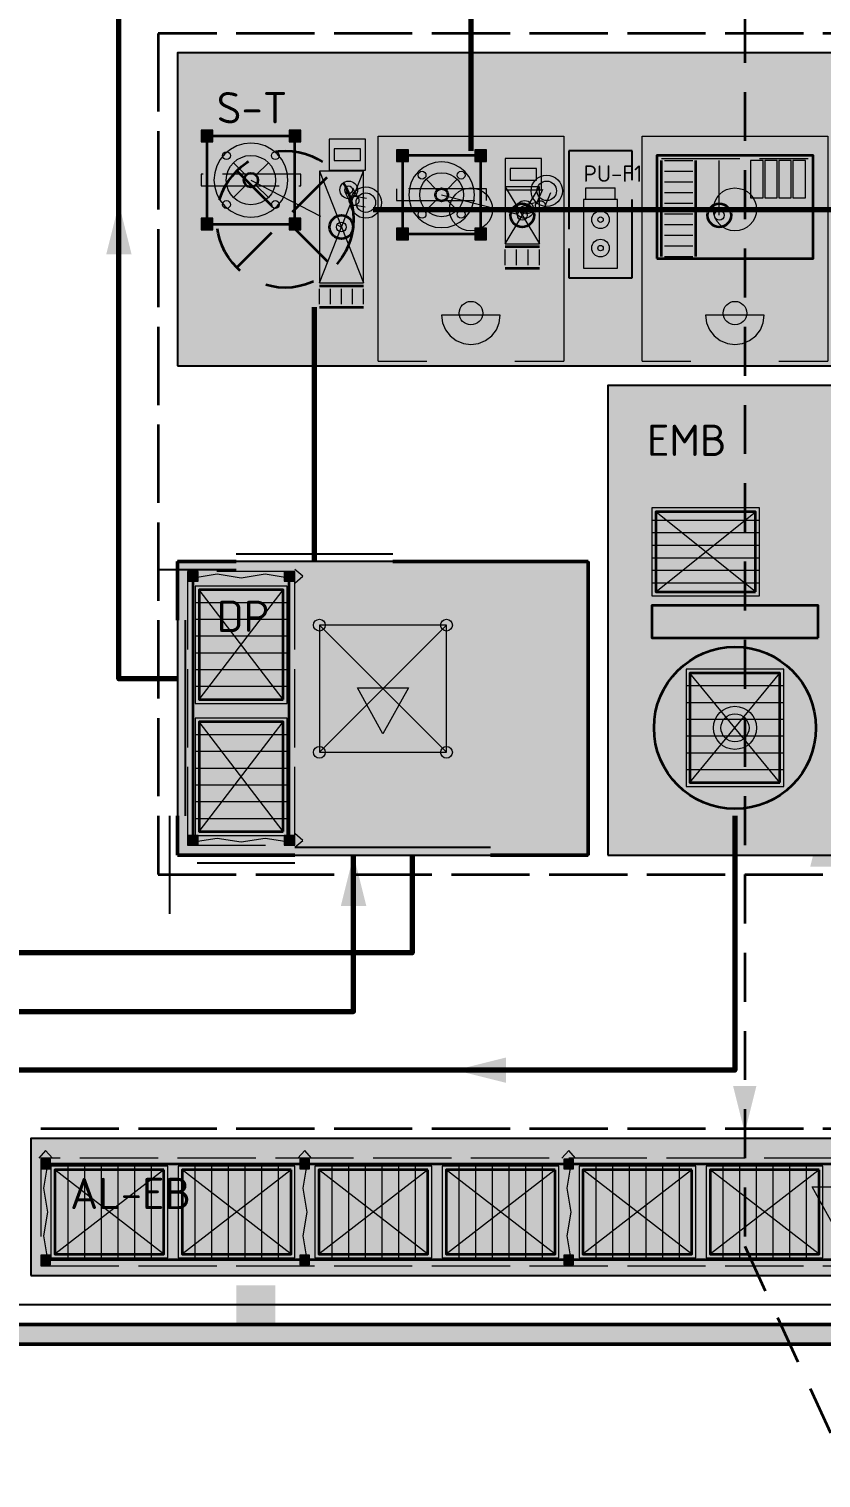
# Model space of a CAD drawing. Header units: millimetres. Extents: x 0 to 1189, y 0 to 841.
# Drawn here: x 503.4 to 543.9, y 473.2 to 547.2 of the extents above; entities that cross this region are included whole.
import ezdxf
from ezdxf.enums import TextEntityAlignment as Align

# ---------------------------------------------------------------- set-up
doc = ezdxf.new("R2010")
doc.units = ezdxf.units.MM
doc.linetypes.add('FLUJO-TRAZOS', pattern=[4, 2.5, -1.5])
doc.linetypes.add('IRAM-E-TRAZOS', pattern=[5, 4, -1])
for name, color, linetype, lineweight in [('A-ABERTURA', 7, 'CONTINUOUS', 25), ('A-COLUMNA', 7, 'CONTINUOUS', 50), ('A-EQUIPO-FINO', 8, 'CONTINUOUS', 13), ('A-EQUIPO-OCULTO', 8, 'IRAM-E-TRAZOS', 13), ('A-EQUIPO-RELLENO', 9, 'CONTINUOUS', 13), ('A-EXTERIOR', 8, 'CONTINUOUS', 25), ('A-MURO', 7, 'CONTINUOUS', 50), ('A-OPERARIO', 6, 'CONTINUOUS', 18), ('A-RELLENO', 9, 'CONTINUOUS', 13), ('A-SECTOR', 1, 'CONTINUOUS', 25), ('A-SECTOR-TXT', 1, 'CONTINUOUS', 25), ('A-SEGURIDAD', 1, 'IRAM-E-TRAZOS', 18), ('A-TABIQUE', 7, 'CONTINUOUS', 50), ('A-TEXTO', 7, 'CONTINUOUS', 18), ('F-EFL-GAS', 4, 'FLUJO-TRAZOS', 35), ('F-EFL-LIQ', 34, 'FLUJO-TRAZOS', 35), ('F-MP', 5, 'CONTINUOUS', 70), ('F-PT', 3, 'CONTINUOUS', 70), ('F-SE', 30, 'CONTINUOUS', 70)]:
    doc.layers.add(name, color=color, linetype=linetype, lineweight=lineweight)
for name, color, linetype, lineweight, true_color in [('A-AREA-TRABAJO', 30, 'CONTINUOUS', 13, 0xeb963c), ('A-EQUIPO', 30, 'CONTINUOUS', 35, 0xe67800), ('A-MOBILIARIO', 8, 'CONTINUOUS', 18, 0x50505a), ('A-PASILLO', 2, 'IRAM-E-TRAZOS', 35, 0xd7a500), ('A-PULMON', 6, 'IRAM-E-TRAZOS', 25, 0xdc00c8)]:
    doc.layers.add(name, color=color, linetype=linetype, lineweight=lineweight, true_color=true_color)
doc.styles.add('ISO3098', font='isocpeur.ttf')

msp = doc.modelspace()

# ---------------------------------------------------------------- hatches: boundary and pattern name
at = {"layer": 'A-COLUMNA', "true_color": 0x000000}
h = msp.add_hatch(color=7, dxfattribs=at)
h.dxf.hatch_style = 1
h.paths.add_polyline_path([(514, 481), (516, 481), (516, 483), (514, 483)])
at = {"layer": 'A-EQUIPO-RELLENO', "true_color": 0x969ba0}
h = msp.add_hatch(color=7, dxfattribs=at)
h.dxf.hatch_style = 1
h.paths.add_polyline_path([(512.2, 541.45), (512.8, 541.45), (512.8, 542.05), (512.2, 542.05)])
at = {"layer": 'A-EQUIPO-RELLENO', "true_color": 0xfaeec8}
h = msp.add_hatch(color=7, dxfattribs=at)
h.dxf.hatch_style = 1
h.paths.add_polyline_path([(512.5, 537.25), (517, 537.25), (517, 541.75), (512.5, 541.75)])
at = {"layer": 'A-EQUIPO-RELLENO', "true_color": 0x969ba0}
h = msp.add_hatch(color=7, dxfattribs=at)
h.dxf.hatch_style = 1
h.paths.add_polyline_path([(516.7, 541.45), (517.3, 541.45), (517.3, 542.05), (516.7, 542.05)])
at = {"layer": 'A-EQUIPO-RELLENO', "true_color": 0xcdd0d4}
h = msp.add_hatch(color=7, dxfattribs=at)
h.dxf.hatch_style = 1
h.paths.add_polyline_path([(518.75, 540), (520.6, 540), (520.6, 541.6), (518.75, 541.6)])
at = {"layer": 'A-EQUIPO-RELLENO', "true_color": 0x969ba0}
h = msp.add_hatch(color=7, dxfattribs=at)
h.dxf.hatch_style = 1
h.paths.add_polyline_path([(522.2, 540.45), (522.8, 540.45), (522.8, 541.05), (522.2, 541.05)])
at = {"layer": 'A-EQUIPO-RELLENO', "true_color": 0xfaeec8}
h = msp.add_hatch(color=7, dxfattribs=at)
h.dxf.hatch_style = 1
h.paths.add_polyline_path([(522.5, 536.75), (526.5, 536.75), (526.5, 540.75), (522.5, 540.75)])
at = {"layer": 'A-EQUIPO-RELLENO', "true_color": 0x969ba0}
h = msp.add_hatch(color=7, dxfattribs=at)
h.dxf.hatch_style = 1
h.paths.add_polyline_path([(526.2, 540.45), (526.8, 540.45), (526.8, 541.05), (526.2, 541.05)])
at = {"layer": 'A-EQUIPO-RELLENO', "true_color": 0xeedec0}
h = msp.add_hatch(color=7, dxfattribs=at)
h.dxf.hatch_style = 1
h.paths.add_polyline_path([(535.5, 535.5), (543.5, 535.5), (543.5, 540.75), (535.5, 540.75)])
at = {"layer": 'A-EQUIPO-RELLENO', "true_color": 0xcdd0d4}
h = msp.add_hatch(color=7, dxfattribs=at)
h.dxf.hatch_style = 1
h.paths.add_polyline_path([(527.75, 539), (529.6, 539), (529.6, 540.6), (527.75, 540.6)])
at = {"layer": 'A-EQUIPO-RELLENO', "true_color": 0xeeeeee}
h = msp.add_hatch(color=7, dxfattribs=at)
h.dxf.hatch_style = 1
h.paths.add_polyline_path([(535.75, 535.6), (537.5, 535.6), (537.5, 540.5), (535.75, 540.5)])
h = msp.add_hatch(color=7, dxfattribs=at)
h.dxf.hatch_style = 1
h.paths.add_polyline_path([(518.25, 534.25), (520.5, 534.25), (520.5, 539.95), (518.25, 539.95)])
h = msp.add_hatch(color=7, dxfattribs=at)
h.dxf.hatch_style = 1
h.paths.add_polyline_path([(527.75, 536.25), (529.5, 536.25), (529.5, 539.15), (527.75, 539.15)])
at = {"layer": 'A-EQUIPO-RELLENO', "true_color": 0xfaf0fa}
h = msp.add_hatch(color=7, dxfattribs=at)
h.dxf.hatch_style = 1
h.paths.add_polyline_path([(531.75, 535), (533.5, 535), (533.5, 538.5), (531.75, 538.5)])
at = {"layer": 'A-EQUIPO-RELLENO', "true_color": 0x969ba0}
h = msp.add_hatch(color=7, dxfattribs=at)
h.dxf.hatch_style = 1
h.paths.add_polyline_path([(512.2, 536.95), (512.8, 536.95), (512.8, 537.55), (512.2, 537.55)])
h = msp.add_hatch(color=7, dxfattribs=at)
h.dxf.hatch_style = 1
h.paths.add_polyline_path([(516.7, 536.95), (517.3, 536.95), (517.3, 537.55), (516.7, 537.55)])
h = msp.add_hatch(color=7, dxfattribs=at)
h.dxf.hatch_style = 1
h.paths.add_polyline_path([(522.2, 536.45), (522.8, 536.45), (522.8, 537.05), (522.2, 537.05)])
h = msp.add_hatch(color=7, dxfattribs=at)
h.dxf.hatch_style = 1
h.paths.add_polyline_path([(526.2, 536.45), (526.8, 536.45), (526.8, 537.05), (526.2, 537.05)])
at = {"layer": 'A-EQUIPO-RELLENO', "true_color": 0xeeeeee}
h = msp.add_hatch(color=7, dxfattribs=at)
h.dxf.hatch_style = 1
h.paths.add_polyline_path([(527.75, 535), (529.5, 535), (529.5, 536.1), (527.75, 536.1)])
h = msp.add_hatch(color=7, dxfattribs=at)
h.dxf.hatch_style = 1
h.paths.add_polyline_path([(518.25, 533), (520.5, 533), (520.5, 534.1), (518.25, 534.1)])
at = {"layer": 'A-EQUIPO-RELLENO', "true_color": 0xfae1f5}
h = msp.add_hatch(color=7, dxfattribs=at)
h.dxf.hatch_style = 1
h.paths.add_polyline_path([(524.5, 532.6), (524.551, 532.212), (524.701, 531.85), (524.939, 531.539), (525.25, 531.301), (525.612, 531.151), (526, 531.1), (526.388, 531.151), (526.75, 531.301), (527.061, 531.539), (527.299, 531.85), (527.449, 532.212), (527.5, 532.6), (524.5, 532.6)])
at = {"layer": 'A-EQUIPO-RELLENO', "true_color": 0xffffff}
h = msp.add_hatch(color=7, dxfattribs=at)
h.dxf.hatch_style = 1
h.paths.add_polyline_path([(526.6, 532.7), (526.58, 532.855), (526.52, 533), (526.424, 533.124), (526.3, 533.22), (526.155, 533.28), (526, 533.3), (525.845, 533.28), (525.7, 533.22), (525.576, 533.124), (525.48, 533), (525.42, 532.855), (525.4, 532.7), (525.42, 532.545), (525.48, 532.4), (525.576, 532.276), (525.7, 532.18), (525.845, 532.12), (526, 532.1), (526.155, 532.12), (526.3, 532.18), (526.424, 532.276), (526.52, 532.4), (526.58, 532.545)])
at = {"layer": 'A-EQUIPO-RELLENO', "true_color": 0xfae1f5}
h = msp.add_hatch(color=7, dxfattribs=at)
h.dxf.hatch_style = 1
h.paths.add_polyline_path([(538, 532.6), (538.051, 532.212), (538.201, 531.85), (538.439, 531.539), (538.75, 531.301), (539.112, 531.151), (539.5, 531.1), (539.888, 531.151), (540.25, 531.301), (540.561, 531.539), (540.799, 531.85), (540.949, 532.212), (541, 532.6), (538, 532.6)])
at = {"layer": 'A-EQUIPO-RELLENO', "true_color": 0xffffff}
h = msp.add_hatch(color=7, dxfattribs=at)
h.dxf.hatch_style = 1
h.paths.add_polyline_path([(540.1, 532.7), (540.08, 532.855), (540.02, 533), (539.924, 533.124), (539.8, 533.22), (539.655, 533.28), (539.5, 533.3), (539.345, 533.28), (539.2, 533.22), (539.076, 533.124), (538.98, 533), (538.92, 532.855), (538.9, 532.7), (538.92, 532.545), (538.98, 532.4), (539.076, 532.276), (539.2, 532.18), (539.345, 532.12), (539.5, 532.1), (539.655, 532.12), (539.8, 532.18), (539.924, 532.276), (540.02, 532.4), (540.08, 532.545)])
at = {"layer": 'A-EQUIPO-RELLENO', "true_color": 0xeedec0}
h = msp.add_hatch(color=7, dxfattribs=at)
h.dxf.hatch_style = 1
h.paths.add_polyline_path([(540.75, 518.25), (540.75, 522.75), (535.25, 522.75), (535.25, 518.25)])
at = {"layer": 'A-EQUIPO-RELLENO', "true_color": 0x969ba0}
h = msp.add_hatch(color=7, dxfattribs=at)
h.dxf.hatch_style = 1
h.paths.add_polyline_path([(512.05, 519), (512.05, 519.5), (511.55, 519.5), (511.55, 519)])
h = msp.add_hatch(color=7, dxfattribs=at)
h.dxf.hatch_style = 1
h.paths.add_polyline_path([(516.95, 519), (516.95, 519.5), (516.45, 519.5), (516.45, 519)])
at = {"layer": 'A-EQUIPO-RELLENO', "true_color": 0xeedec0}
h = msp.add_hatch(color=7, dxfattribs=at)
h.dxf.hatch_style = 1
h.paths.add_polyline_path([(516.6, 512.75), (516.6, 518.75), (511.9, 518.75), (511.9, 512.75)])
at = {"layer": 'A-EQUIPO-RELLENO', "true_color": 0xcdd0d4}
h = msp.add_hatch(color=7, dxfattribs=at)
h.dxf.hatch_style = 1
h.paths.add_polyline_path([(543.75, 516.1), (543.75, 517.75), (535.25, 517.75), (535.25, 516.1)])
at = {"layer": 'A-EQUIPO-RELLENO', "true_color": 0xfaeec8}
h = msp.add_hatch(color=7, dxfattribs=at)
h.dxf.hatch_style = 1
h.paths.add_polyline_path([(518.25, 510.25), (524.75, 510.25), (524.75, 516.75), (518.25, 516.75)])
at = {"layer": 'A-EQUIPO-RELLENO', "true_color": 0xeeeeee}
h = msp.add_hatch(color=7, dxfattribs=at)
h.dxf.hatch_style = 1
h.paths.add_polyline_path([(539.5, 515.64), (538.428, 515.499), (537.43, 515.085), (536.573, 514.427), (535.915, 513.57), (535.501, 512.572), (535.36, 511.5), (535.501, 510.428), (535.915, 509.43), (536.573, 508.573), (537.43, 507.915), (538.428, 507.501), (539.5, 507.36), (540.572, 507.501), (541.57, 507.915), (542.427, 508.573), (543.085, 509.43), (543.499, 510.428), (543.64, 511.5), (543.499, 512.572), (543.085, 513.57), (542.427, 514.427), (541.57, 515.085), (540.572, 515.499)])
at = {"layer": 'A-EQUIPO-RELLENO', "true_color": 0xeedec0}
h = msp.add_hatch(color=7, dxfattribs=at)
h.dxf.hatch_style = 1
h.paths.add_polyline_path([(542, 508.5), (542, 514.5), (537, 514.5), (537, 508.5)])
h = msp.add_hatch(color=7, dxfattribs=at)
h.dxf.hatch_style = 1
h.paths.add_polyline_path([(516.6, 506), (516.6, 512), (511.9, 512), (511.9, 506)])
at = {"layer": 'A-EQUIPO-RELLENO', "true_color": 0x969ba0}
h = msp.add_hatch(color=7, dxfattribs=at)
h.dxf.hatch_style = 1
h.paths.add_polyline_path([(512.05, 505.5), (512.05, 506), (511.55, 506), (511.55, 505.5)])
h = msp.add_hatch(color=7, dxfattribs=at)
h.dxf.hatch_style = 1
h.paths.add_polyline_path([(516.95, 505.5), (516.95, 506), (516.45, 506), (516.45, 505.5)])
h = msp.add_hatch(color=7, dxfattribs=at)
h.dxf.hatch_style = 1
h.paths.add_polyline_path([(504.5, 489.45), (504, 489.45), (504, 488.95), (504.5, 488.95)])
at = {"layer": 'A-EQUIPO-RELLENO', "true_color": 0xeedec0}
h = msp.add_hatch(color=7, dxfattribs=at)
h.dxf.hatch_style = 1
h.paths.add_polyline_path([(510.5, 489.1), (504.525, 489.1), (504.525, 484.4), (510.5, 484.4)])
h = msp.add_hatch(color=7, dxfattribs=at)
h.dxf.hatch_style = 1
h.paths.add_polyline_path([(517, 489.1), (511.025, 489.1), (511.025, 484.4), (517, 484.4)])
at = {"layer": 'A-EQUIPO-RELLENO', "true_color": 0x969ba0}
h = msp.add_hatch(color=7, dxfattribs=at)
h.dxf.hatch_style = 1
h.paths.add_polyline_path([(517.75, 489.45), (517.25, 489.45), (517.25, 488.95), (517.75, 488.95)])
at = {"layer": 'A-EQUIPO-RELLENO', "true_color": 0xeedec0}
h = msp.add_hatch(color=7, dxfattribs=at)
h.dxf.hatch_style = 1
h.paths.add_polyline_path([(524, 489.1), (518.025, 489.1), (518.025, 484.4), (524, 484.4)])
h = msp.add_hatch(color=7, dxfattribs=at)
h.dxf.hatch_style = 1
h.paths.add_polyline_path([(530.5, 489.1), (524.525, 489.1), (524.525, 484.4), (530.5, 484.4)])
at = {"layer": 'A-EQUIPO-RELLENO', "true_color": 0x969ba0}
h = msp.add_hatch(color=7, dxfattribs=at)
h.dxf.hatch_style = 1
h.paths.add_polyline_path([(531.25, 489.45), (530.75, 489.45), (530.75, 488.95), (531.25, 488.95)])
at = {"layer": 'A-EQUIPO-RELLENO', "true_color": 0xeedec0}
h = msp.add_hatch(color=7, dxfattribs=at)
h.dxf.hatch_style = 1
h.paths.add_polyline_path([(537.5, 489.1), (531.525, 489.1), (531.525, 484.4), (537.5, 484.4)])
h = msp.add_hatch(color=7, dxfattribs=at)
h.dxf.hatch_style = 1
h.paths.add_polyline_path([(544, 489.1), (538.025, 489.1), (538.025, 484.4), (544, 484.4)])
at = {"layer": 'A-EQUIPO-RELLENO', "true_color": 0x969ba0}
h = msp.add_hatch(color=7, dxfattribs=at)
h.dxf.hatch_style = 1
h.paths.add_polyline_path([(504.5, 484.55), (504, 484.55), (504, 484.05), (504.5, 484.05)])
h = msp.add_hatch(color=7, dxfattribs=at)
h.dxf.hatch_style = 1
h.paths.add_polyline_path([(517.75, 484.55), (517.25, 484.55), (517.25, 484.05), (517.75, 484.05)])
h = msp.add_hatch(color=7, dxfattribs=at)
h.dxf.hatch_style = 1
h.paths.add_polyline_path([(531.25, 484.55), (530.75, 484.55), (530.75, 484.05), (531.25, 484.05)])
at = {"layer": 'A-MURO', "true_color": 0x464646}
h = msp.add_hatch(color=7, dxfattribs=at)
h.dxf.hatch_style = 1
h.paths.add_polyline_path([(500.75, 481), (588, 481), (588, 480), (500.75, 480)])
at = {"layer": 'A-RELLENO', "true_color": 0xd7eed2}
h = msp.add_hatch(color=7, dxfattribs=at)
h.dxf.hatch_style = 1
h.paths.add_polyline_path([(511, 530), (597, 530), (597, 546), (511, 546)])
at = {"layer": 'A-RELLENO', "true_color": 0xc8e8c8}
h = msp.add_hatch(color=7, dxfattribs=at)
h.dxf.hatch_style = 1
h.paths.add_polyline_path([(533, 505), (607, 505), (607, 529), (533, 529)])
at = {"layer": 'A-RELLENO', "true_color": 0xcde1f5}
h = msp.add_hatch(color=7, dxfattribs=at)
h.dxf.hatch_style = 1
h.paths.add_polyline_path([(511, 505), (532, 505), (532, 520), (511, 520)])
h = msp.add_hatch(color=7, dxfattribs=at)
h.dxf.hatch_style = 1
h.paths.add_polyline_path([(503.5, 483.5), (586, 483.5), (586, 490.5), (503.5, 490.5)])
at = {"layer": 'F-EFL-LIQ', "true_color": 0x8c501e}
h = msp.add_hatch(color=7, dxfattribs=at)
h.dxf.hatch_style = 1
h.paths.add_polyline_path([(540, 520.8), (540.6, 523.2), (539.4, 523.2)])
h = msp.add_hatch(color=7, dxfattribs=at)
h.dxf.hatch_style = 1
h.paths.add_polyline_path([(540, 490.8), (540.6, 493.2), (539.4, 493.2)])
at = {"layer": 'F-MP', "true_color": 0x0046c8}
h = msp.add_hatch(color=7, dxfattribs=at)
h.dxf.hatch_style = 1
h.paths.add_polyline_path([(508, 538.3), (507.35, 535.7), (508.65, 535.7)])
h = msp.add_hatch(color=7, dxfattribs=at)
h.dxf.hatch_style = 1
h.paths.add_polyline_path([(518, 533), (517.35, 530.4), (518.65, 530.4)])
h = msp.add_hatch(color=7, dxfattribs=at)
h.dxf.hatch_style = 1
h.paths.add_polyline_path([(520, 505), (519.35, 502.4), (520.65, 502.4)])
at = {"layer": 'F-PT', "true_color": 0x00963c}
h = msp.add_hatch(color=7, dxfattribs=at)
h.dxf.hatch_style = 1
h.paths.add_polyline_path([(544, 507), (543.35, 504.4), (544.65, 504.4)])
h = msp.add_hatch(color=7, dxfattribs=at)
h.dxf.hatch_style = 1
h.paths.add_polyline_path([(525.2, 494), (527.8, 493.35), (527.8, 494.65)])
at = {"layer": 'F-SE', "true_color": 0xeb7800}
h = msp.add_hatch(color=7, dxfattribs=at)
h.dxf.hatch_style = 1
h.paths.add_polyline_path([(526, 541), (526.65, 543.6), (525.35, 543.6)])

# ---------------------------------------------------------------- linework, layer by layer
at = {"layer": 'A-ABERTURA'}
for p, q in [((514, 520.4), (522, 520.4)), ((510, 519.6), (514, 519.6)), ((511.4, 507), (511.4, 517)), ((510.6, 502), (510.6, 507)), ((517, 505.4), (527, 505.4)), ((512, 504.6), (517, 504.6))]:
    msp.add_line(p, q, dxfattribs=at)
at = {"layer": 'A-AREA-TRABAJO'}
for p, q in [((521.25, 530.25), (523.75, 530.25)), ((528.25, 530.25), (530.75, 530.25)), ((534.75, 530.25), (537.25, 530.25)), ((541.75, 530.25), (544.25, 530.25))]:
    msp.add_line(p, q, dxfattribs=at)
for points in [[(521.25, 530.25), (521.25, 541.75), (530.75, 541.75), (530.75, 530.25)], [(534.75, 530.25), (534.75, 541.75), (544.25, 541.75), (544.25, 530.25)]]:
    msp.add_lwpolyline(points, dxfattribs=at)
at = {"layer": 'A-EQUIPO'}
for p, q in [((535.75, 535.6), (535.75, 540.5)), ((537.5, 535.6), (537.5, 540.5)), ((527.75, 536.1), (529.5, 536.1)), ((527.75, 535), (529.5, 535)), ((518.25, 534.1), (520.5, 534.1)), ((518.25, 533), (520.5, 533)), ((511.8, 505.5), (511.8, 519.5)), ((516.7, 505.5), (516.7, 519.5)), ((585, 489.2), (504, 489.2)), ((585, 484.3), (504, 484.3))]:
    msp.add_line(p, q, dxfattribs=at)
for points in [[(512.5, 537.25), (517, 537.25), (517, 541.75), (512.5, 541.75)], [(522.5, 536.75), (526.5, 536.75), (526.5, 540.75), (522.5, 540.75)], [(535.5, 535.5), (543.5, 535.5), (543.5, 540.75), (535.5, 540.75)], [(540.55, 518.45), (540.55, 522.55), (535.45, 522.55), (535.45, 518.45)], [(516.4, 512.95), (516.4, 518.55), (512.1, 518.55), (512.1, 512.95)], [(543.75, 516.1), (543.75, 517.75), (535.25, 517.75), (535.25, 516.1)], [(541.8, 508.7), (541.8, 514.3), (537.2, 514.3), (537.2, 508.7)], [(516.4, 506.2), (516.4, 511.8), (512.1, 511.8), (512.1, 506.2)], [(510.3, 488.9), (504.725, 488.9), (504.725, 484.6), (510.3, 484.6)], [(516.8, 488.9), (511.225, 488.9), (511.225, 484.6), (516.8, 484.6)], [(523.8, 488.9), (518.225, 488.9), (518.225, 484.6), (523.8, 484.6)], [(530.3, 488.9), (524.725, 488.9), (524.725, 484.6), (530.3, 484.6)], [(537.3, 488.9), (531.725, 488.9), (531.725, 484.6), (537.3, 484.6)], [(543.8, 488.9), (538.225, 488.9), (538.225, 484.6), (543.8, 484.6)]]:
    msp.add_lwpolyline(points, close=True, dxfattribs=at)
for centre, radius in [((514.75, 539.5), 0.36), ((524.5, 538.75), 0.32), ((528.625, 537.7), 0.6), ((538.7, 537.7), 0.6), ((519.375, 537.1), 0.6), ((539.5, 511.5), 4.14)]:
    msp.add_circle(centre, radius, dxfattribs=at)
at = {"layer": 'A-EQUIPO-FINO'}
for p, q in [((514.495, 539.755), (513.859, 540.391)), ((515.005, 539.755), (515.641, 540.391)), ((535.9, 540.5), (537.35, 540.5)), ((518.25, 534.25), (520.5, 539.95)), ((518.25, 539.95), (520.5, 534.25)), ((524.274, 538.976), (523.708, 539.542)), ((524.726, 538.976), (525.292, 539.542)), ((535.9, 539.956), (537.35, 539.956)), ((535.9, 539.411), (537.35, 539.411)), ((514.495, 539.245), (513.859, 538.609)), ((515.005, 539.245), (515.641, 538.609)), ((524.274, 538.524), (523.708, 537.958)), ((524.726, 538.524), (525.292, 537.958)), ((527.75, 536.25), (529.5, 539.15)), ((527.75, 539.15), (529.5, 536.25)), ((535.9, 538.867), (537.35, 538.867)), ((535.9, 538.322), (537.35, 538.322)), ((535.9, 537.778), (537.35, 537.778)), ((535.9, 537.233), (537.35, 537.233)), ((535.9, 536.689), (537.35, 536.689)), ((527.75, 535.15), (527.75, 535.95)), ((528.333, 535.15), (528.333, 535.95)), ((528.917, 535.15), (528.917, 535.95)), ((529.5, 535.15), (529.5, 535.95)), ((535.9, 536.144), (537.35, 536.144)), ((535.9, 535.6), (537.35, 535.6)), ((518.25, 533.15), (518.25, 533.95)), ((518.812, 533.15), (518.812, 533.95)), ((519.375, 533.15), (519.375, 533.95)), ((519.938, 533.15), (519.938, 533.95)), ((520.5, 533.15), (520.5, 533.95)), ((540.55, 518.45), (535.45, 522.55)), ((535.45, 518.45), (540.55, 522.55)), ((540.75, 522.107), (535.25, 522.107)), ((540.75, 521.464), (535.25, 521.464)), ((540.75, 520.821), (535.25, 520.821)), ((540.75, 520.179), (535.25, 520.179)), ((540.75, 519.536), (535.25, 519.536)), ((516.4, 512.95), (512.1, 518.55)), ((512.1, 512.95), (516.4, 518.55)), ((540.75, 518.893), (535.25, 518.893)), ((516.6, 517.893), (511.9, 517.893)), ((516.6, 517.036), (511.9, 517.036)), ((518.25, 510.25), (524.75, 516.75)), ((518.25, 516.75), (524.75, 510.25)), ((516.6, 516.179), (511.9, 516.179)), ((516.6, 515.321), (511.9, 515.321)), ((516.6, 514.464), (511.9, 514.464)), ((541.8, 508.7), (537.2, 514.3)), ((537.2, 508.7), (541.8, 514.3)), ((516.6, 513.607), (511.9, 513.607)), ((542, 513.643), (537, 513.643)), ((542, 512.786), (537, 512.786)), ((542, 511.929), (537, 511.929)), ((516.6, 511.143), (511.9, 511.143)), ((516.4, 506.2), (512.1, 511.8)), ((512.1, 506.2), (516.4, 511.8)), ((542, 511.071), (537, 511.071)), ((516.6, 510.286), (511.9, 510.286)), ((542, 510.214), (537, 510.214)), ((516.6, 509.429), (511.9, 509.429)), ((542, 509.357), (537, 509.357)), ((516.6, 508.571), (511.9, 508.571)), ((516.6, 507.714), (511.9, 507.714)), ((516.6, 506.857), (511.9, 506.857)), ((510.3, 488.9), (504.725, 484.6)), ((510.3, 484.6), (504.725, 488.9)), ((505.379, 489.1), (505.379, 484.4)), ((506.232, 489.1), (506.232, 484.4)), ((507.086, 489.1), (507.086, 484.4)), ((507.939, 489.1), (507.939, 484.4)), ((508.793, 489.1), (508.793, 484.4)), ((509.646, 489.1), (509.646, 484.4)), ((516.8, 488.9), (511.225, 484.6)), ((516.8, 484.6), (511.225, 488.9)), ((511.879, 489.1), (511.879, 484.4)), ((512.732, 489.1), (512.732, 484.4)), ((513.586, 489.1), (513.586, 484.4)), ((514.439, 489.1), (514.439, 484.4)), ((515.293, 489.1), (515.293, 484.4)), ((516.146, 489.1), (516.146, 484.4)), ((523.8, 488.9), (518.225, 484.6)), ((523.8, 484.6), (518.225, 488.9)), ((518.879, 489.1), (518.879, 484.4)), ((519.732, 489.1), (519.732, 484.4)), ((520.586, 489.1), (520.586, 484.4)), ((521.439, 489.1), (521.439, 484.4)), ((522.293, 489.1), (522.293, 484.4)), ((523.146, 489.1), (523.146, 484.4)), ((530.3, 488.9), (524.725, 484.6)), ((530.3, 484.6), (524.725, 488.9)), ((525.379, 489.1), (525.379, 484.4)), ((526.232, 489.1), (526.232, 484.4)), ((527.086, 489.1), (527.086, 484.4)), ((527.939, 489.1), (527.939, 484.4)), ((528.793, 489.1), (528.793, 484.4)), ((529.646, 489.1), (529.646, 484.4)), ((537.3, 488.9), (531.725, 484.6)), ((537.3, 484.6), (531.725, 488.9)), ((532.379, 489.1), (532.379, 484.4)), ((533.232, 489.1), (533.232, 484.4)), ((534.086, 489.1), (534.086, 484.4)), ((534.939, 489.1), (534.939, 484.4)), ((535.793, 489.1), (535.793, 484.4)), ((536.646, 489.1), (536.646, 484.4)), ((543.8, 488.9), (538.225, 484.6)), ((543.8, 484.6), (538.225, 488.9)), ((538.879, 489.1), (538.879, 484.4)), ((539.732, 489.1), (539.732, 484.4)), ((540.586, 489.1), (540.586, 484.4)), ((541.439, 489.1), (541.439, 484.4)), ((542.293, 489.1), (542.293, 484.4)), ((543.146, 489.1), (543.146, 484.4))]:
    msp.add_line(p, q, dxfattribs=at)
for points in [[(512.2, 541.45), (512.8, 541.45), (512.8, 542.05), (512.2, 542.05)], [(516.7, 541.45), (517.3, 541.45), (517.3, 542.05), (516.7, 542.05)], [(518.75, 540), (520.6, 540), (520.6, 541.6), (518.75, 541.6)], [(519, 540.5), (520.35, 540.5), (520.35, 541.1), (519, 541.1)], [(522.2, 540.45), (522.8, 540.45), (522.8, 541.05), (522.2, 541.05)], [(526.2, 540.45), (526.8, 540.45), (526.8, 541.05), (526.2, 541.05)], [(527.75, 539), (529.6, 539), (529.6, 540.6), (527.75, 540.6)], [(528, 539.5), (529.35, 539.5), (529.35, 540.1), (528, 540.1)], [(540.3, 538.6), (540.94, 538.6), (540.94, 540.5), (540.3, 540.5)], [(541.02, 538.6), (541.66, 538.6), (541.66, 540.5), (541.02, 540.5)], [(541.74, 538.6), (542.38, 538.6), (542.38, 540.5), (541.74, 540.5)], [(542.46, 538.6), (543.1, 538.6), (543.1, 540.5), (542.46, 540.5)], [(518.25, 534.25), (520.5, 534.25), (520.5, 539.95), (518.25, 539.95)], [(527.75, 536.25), (529.5, 536.25), (529.5, 539.15), (527.75, 539.15)], [(512.2, 536.95), (512.8, 536.95), (512.8, 537.55), (512.2, 537.55)], [(516.7, 536.95), (517.3, 536.95), (517.3, 537.55), (516.7, 537.55)], [(522.2, 536.45), (522.8, 536.45), (522.8, 537.05), (522.2, 537.05)], [(526.2, 536.45), (526.8, 536.45), (526.8, 537.05), (526.2, 537.05)], [(540.75, 518.25), (540.75, 522.75), (535.25, 522.75), (535.25, 518.25)], [(512.05, 519), (512.05, 519.5), (511.55, 519.5), (511.55, 519)], [(516.95, 519), (516.95, 519.5), (516.45, 519.5), (516.45, 519)], [(516.6, 512.75), (516.6, 518.75), (511.9, 518.75), (511.9, 512.75)], [(542, 508.5), (542, 514.5), (537, 514.5), (537, 508.5)], [(516.6, 506), (516.6, 512), (511.9, 512), (511.9, 506)], [(512.05, 505.5), (512.05, 506), (511.55, 506), (511.55, 505.5)], [(516.95, 505.5), (516.95, 506), (516.45, 506), (516.45, 505.5)], [(504.5, 489.45), (504, 489.45), (504, 488.95), (504.5, 488.95)], [(510.5, 489.1), (504.525, 489.1), (504.525, 484.4), (510.5, 484.4)], [(517, 489.1), (511.025, 489.1), (511.025, 484.4), (517, 484.4)], [(517.75, 489.45), (517.25, 489.45), (517.25, 488.95), (517.75, 488.95)], [(524, 489.1), (518.025, 489.1), (518.025, 484.4), (524, 484.4)], [(530.5, 489.1), (524.525, 489.1), (524.525, 484.4), (530.5, 484.4)], [(531.25, 489.45), (530.75, 489.45), (530.75, 488.95), (531.25, 488.95)], [(537.5, 489.1), (531.525, 489.1), (531.525, 484.4), (537.5, 484.4)], [(544, 489.1), (538.025, 489.1), (538.025, 484.4), (544, 484.4)], [(504.5, 484.55), (504, 484.55), (504, 484.05), (504.5, 484.05)], [(517.75, 484.55), (517.25, 484.55), (517.25, 484.05), (517.75, 484.05)], [(531.25, 484.55), (530.75, 484.55), (530.75, 484.05), (531.25, 484.05)]]:
    msp.add_lwpolyline(points, close=True, dxfattribs=at)
for points in [[(516.7, 519.15), (515.475, 519.35), (514.25, 519.15), (513.025, 519.35), (511.8, 519.15)], [(516.7, 505.65), (515.475, 505.85), (514.25, 505.65), (513.025, 505.85), (511.8, 505.65)], [(504.35, 489.2), (504.15, 487.975), (504.35, 486.75), (504.15, 485.525), (504.35, 484.3)], [(517.6, 489.2), (517.4, 487.975), (517.6, 486.75), (517.4, 485.525), (517.6, 484.3)], [(531.1, 489.2), (530.9, 487.975), (531.1, 486.75), (530.9, 485.525), (531.1, 484.3)]]:
    msp.add_lwpolyline(points, dxfattribs=at)
for centre, radius in [((513.5, 540.75), 0.2), ((514.75, 539.5), 1.26), ((516, 540.75), 0.2), ((519.75, 539), 0.45), ((523.5, 539.75), 0.2), ((524.5, 538.75), 1.12), ((525.5, 539.75), 0.2), ((529.875, 538.95), 0.8), ((529.875, 538.95), 0.5), ((519.75, 539), 0.2), ((520.625, 538.35), 0.8), ((520.625, 538.35), 0.5), ((513.5, 538.25), 0.2), ((516, 538.25), 0.2), ((523.5, 537.75), 0.2), ((525.5, 537.75), 0.2), ((528.75, 538), 0.45), ((528.625, 537.7), 0.25), ((528.75, 538), 0.2), ((532.625, 537.475), 0.45), ((538.7, 537.7), 0.25), ((519.375, 537.1), 0.25), ((532.625, 537.475), 0.14), ((532.625, 536.025), 0.45), ((532.625, 536.025), 0.14), ((518.25, 516.75), 0.3), ((524.75, 516.75), 0.3), ((539.5, 511.5), 0.72), ((518.25, 510.25), 0.3), ((524.75, 510.25), 0.3)]:
    msp.add_circle(centre, radius, dxfattribs=at)
at = {"layer": 'A-EQUIPO-OCULTO'}
for p, q in [((535.75, 540.6), (543.25, 540.6)), ((538.7, 537.7), (538.7, 540.5)), ((514.75, 539.5), (519.375, 537.1)), ((519.549, 538.898), (519.824, 538.355)), ((519.951, 539.102), (520.226, 538.558)), ((520.064, 538.678), (520.664, 538.572)), ((524.5, 538.75), (528.625, 537.7)), ((529.343, 538.283), (529.668, 539.039)), ((529.757, 538.105), (530.082, 538.861)), ((519.986, 538.235), (520.586, 538.128)), ((528.697, 538.219), (529.497, 538.412)), ((528.803, 537.781), (529.603, 537.975))]:
    msp.add_line(p, q, dxfattribs=at)
for points in [[(516.64, 539.5), (516.604, 539.869), (516.496, 540.223), (516.321, 540.55), (516.086, 540.836), (515.8, 541.071), (515.473, 541.246), (515.119, 541.354), (514.75, 541.39), (514.381, 541.354), (514.027, 541.246), (513.7, 541.071), (513.414, 540.836), (513.179, 540.55), (513.004, 540.223), (512.896, 539.869), (512.86, 539.5), (512.896, 539.131), (513.004, 538.777), (513.179, 538.45), (513.414, 538.164), (513.7, 537.929), (514.027, 537.754), (514.381, 537.646), (514.75, 537.61), (515.119, 537.646), (515.473, 537.754), (515.8, 537.929), (516.086, 538.164), (516.321, 538.45), (516.496, 538.777), (516.604, 539.131)], [(526.18, 538.75), (526.148, 539.078), (526.052, 539.393), (525.897, 539.683), (525.688, 539.938), (525.433, 540.147), (525.143, 540.302), (524.828, 540.398), (524.5, 540.43), (524.172, 540.398), (523.857, 540.302), (523.567, 540.147), (523.312, 539.938), (523.103, 539.683), (522.948, 539.393), (522.852, 539.078), (522.82, 538.75), (522.852, 538.422), (522.948, 538.107), (523.103, 537.817), (523.312, 537.562), (523.567, 537.353), (523.857, 537.198), (524.172, 537.102), (524.5, 537.07), (524.828, 537.102), (525.143, 537.198), (525.433, 537.353), (525.688, 537.562), (525.897, 537.817), (526.052, 538.107), (526.148, 538.422)], [(512.2, 539.2), (517.3, 539.2), (517.3, 539.8), (512.2, 539.8)], [(522.2, 538.45), (526.8, 538.45), (526.8, 539.05), (522.2, 539.05)], [(517, 505.5), (517, 519.5), (511.5, 519.5), (511.5, 505.5)], [(585, 489.5), (504, 489.5), (504, 484), (585, 484)]]:
    msp.add_lwpolyline(points, close=True, dxfattribs=at)
for centre in [(520.025, 538.456), (529.55, 538.194)]:
    msp.add_circle(centre, 0.25, dxfattribs=at)
at = {"layer": 'A-EXTERIOR'}
msp.add_lwpolyline([(435, 352), (545, 352), (545, 482), (435, 482)], close=True, dxfattribs=at)
at = {"layer": 'A-MOBILIARIO'}
msp.add_lwpolyline([(518.25, 510.25), (524.75, 510.25), (524.75, 516.75), (518.25, 516.75)], close=True, dxfattribs=at)
at = {"layer": 'A-MURO'}
msp.add_lwpolyline([(500.75, 481), (588, 481), (588, 480), (500.75, 480)], close=True, dxfattribs=at)
at = {"layer": 'A-OPERARIO'}
for p, q in [((531.875, 538.5), (531.875, 539.1)), ((531.875, 539.1), (533.375, 539.1)), ((533.375, 538.5), (533.375, 539.1))]:
    msp.add_line(p, q, dxfattribs=at)
for points in [[(531.75, 535), (533.5, 535), (533.5, 538.5), (531.75, 538.5)], [(524.5, 532.6), (524.551, 532.212), (524.701, 531.85), (524.939, 531.539), (525.25, 531.301), (525.612, 531.151), (526, 531.1), (526.388, 531.151), (526.75, 531.301), (527.061, 531.539), (527.299, 531.85), (527.449, 532.212), (527.5, 532.6)], [(538, 532.6), (538.051, 532.212), (538.201, 531.85), (538.439, 531.539), (538.75, 531.301), (539.112, 531.151), (539.5, 531.1), (539.888, 531.151), (540.25, 531.301), (540.561, 531.539), (540.799, 531.85), (540.949, 532.212), (541, 532.6)]]:
    msp.add_lwpolyline(points, close=True, dxfattribs=at)
for centre in [(526, 532.7), (539.5, 532.7)]:
    msp.add_circle(centre, 0.6, dxfattribs=at)
at = {"layer": 'A-PASILLO'}
for p, q in [((608, 547), (510, 547)), ((510, 547), (510, 504)), ((510, 504), (608, 504)), ((608, 491), (503, 491))]:
    msp.add_line(p, q, dxfattribs=at)
at = {"layer": 'A-PULMON'}
msp.add_lwpolyline([(531, 534.5), (534.25, 534.5), (534.25, 541), (531, 541)], close=True, dxfattribs=at)
at = {"layer": 'A-SECTOR'}
for points in [[(511, 530), (597, 530), (597, 546), (511, 546)], [(533, 505), (607, 505), (607, 529), (533, 529)], [(511, 505), (532, 505), (532, 520), (511, 520)], [(503.5, 483.5), (586, 483.5), (586, 490.5), (503.5, 490.5)]]:
    msp.add_lwpolyline(points, close=True, dxfattribs=at)
at = {"layer": 'A-SEGURIDAD'}
for points in [[(517, 518.9), (517.4, 519.25), (517, 519.6)], [(517, 505.4), (517.4, 505.75), (517, 506.1)], [(504.6, 489.5), (504.25, 489.9), (503.9, 489.5)], [(517.85, 489.5), (517.5, 489.9), (517.15, 489.5)], [(531.35, 489.5), (531, 489.9), (530.65, 489.5)]]:
    msp.add_lwpolyline(points, dxfattribs=at)
at = {"layer": 'A-TABIQUE'}
for p, q in [((511, 520), (514, 520)), ((511, 517), (511, 520)), ((522, 520), (532, 520)), ((532, 505), (532, 520)), ((511, 505), (511, 507)), ((511, 505), (517, 505)), ((527, 505), (532, 505))]:
    msp.add_line(p, q, dxfattribs=at)
at = {"layer": 'A-TEXTO'}
for points in [[(520.2, 513.54), (522.8, 513.54), (521.5, 511.2)], [(543.45, 488.04), (546.05, 488.04), (544.75, 485.7)]]:
    msp.add_lwpolyline(points, close=True, dxfattribs=at)
for centre in [(526, 538), (539.5, 538), (539.5, 511.5)]:
    msp.add_circle(centre, 1.1, dxfattribs=at)
at = {"layer": 'F-EFL-GAS'}
for p, q in [((514.05, 535.05), (518.95, 539.95)), ((514.05, 539.95), (518.95, 535.05))]:
    msp.add_line(p, q, dxfattribs=at)
msp.add_circle((516.5, 537.5), 3.5, dxfattribs=at)
at = {"layer": 'F-EFL-LIQ'}
msp.add_lwpolyline([(486, 676), (486, 677), (499, 677), (499, 656), (540, 656), (540, 485), (585, 387)], dxfattribs=at)
at = {"layer": 'F-MP'}
for points in [[(271, 742), (271, 701), (271, 685), (349.5, 685), (349.5, 582), (487, 582), (487, 497), (520, 497), (520, 505)], [(511, 514), (508, 514), (508, 584), (618, 584), (618, 554)], [(518, 520), (518, 533)], [(523, 505), (523, 500), (495, 500), (495, 505.5), (386, 505.5)]]:
    msp.add_lwpolyline(points, dxfattribs=at)
at = {"layer": 'F-PT'}
msp.add_lwpolyline([(539.5, 507), (539.5, 494), (460, 494), (460, 489.5)], dxfattribs=at)
at = {"layer": 'F-SE'}
for points in [[(514, 562), (514, 548), (526, 548), (526, 541)], [(521, 538), (522, 538), (530, 538), (531, 538), (534.25, 538), (535.5, 538), (543.5, 538), (544.5, 538), (547.75, 538), (549, 538), (556.5, 538), (557.5, 538), (560.75, 538), (562, 538), (572, 538), (573, 538), (576.25, 538), (577, 538)]]:
    msp.add_lwpolyline(points, dxfattribs=at)

# ---------------------------------------------------------------- texts
at = {"layer": 'A-PULMON', "style": 'ISO3098'}
msp.add_text('PU-F1', height=0.84, dxfattribs=at).set_placement((531.75, 540.25), align=Align.TOP_LEFT)
at = {"layer": 'A-SECTOR-TXT', "style": 'ISO3098'}
for s, p in [('S-T', (513, 544)), ('EMB', (535, 527)), ('DP', (513, 518)), ('AL-EB', (505.5, 488.5))]:
    msp.add_text(s, height=1.6, dxfattribs=at).set_placement(p, align=Align.TOP_LEFT)

doc.saveas('drawing.dxf')
